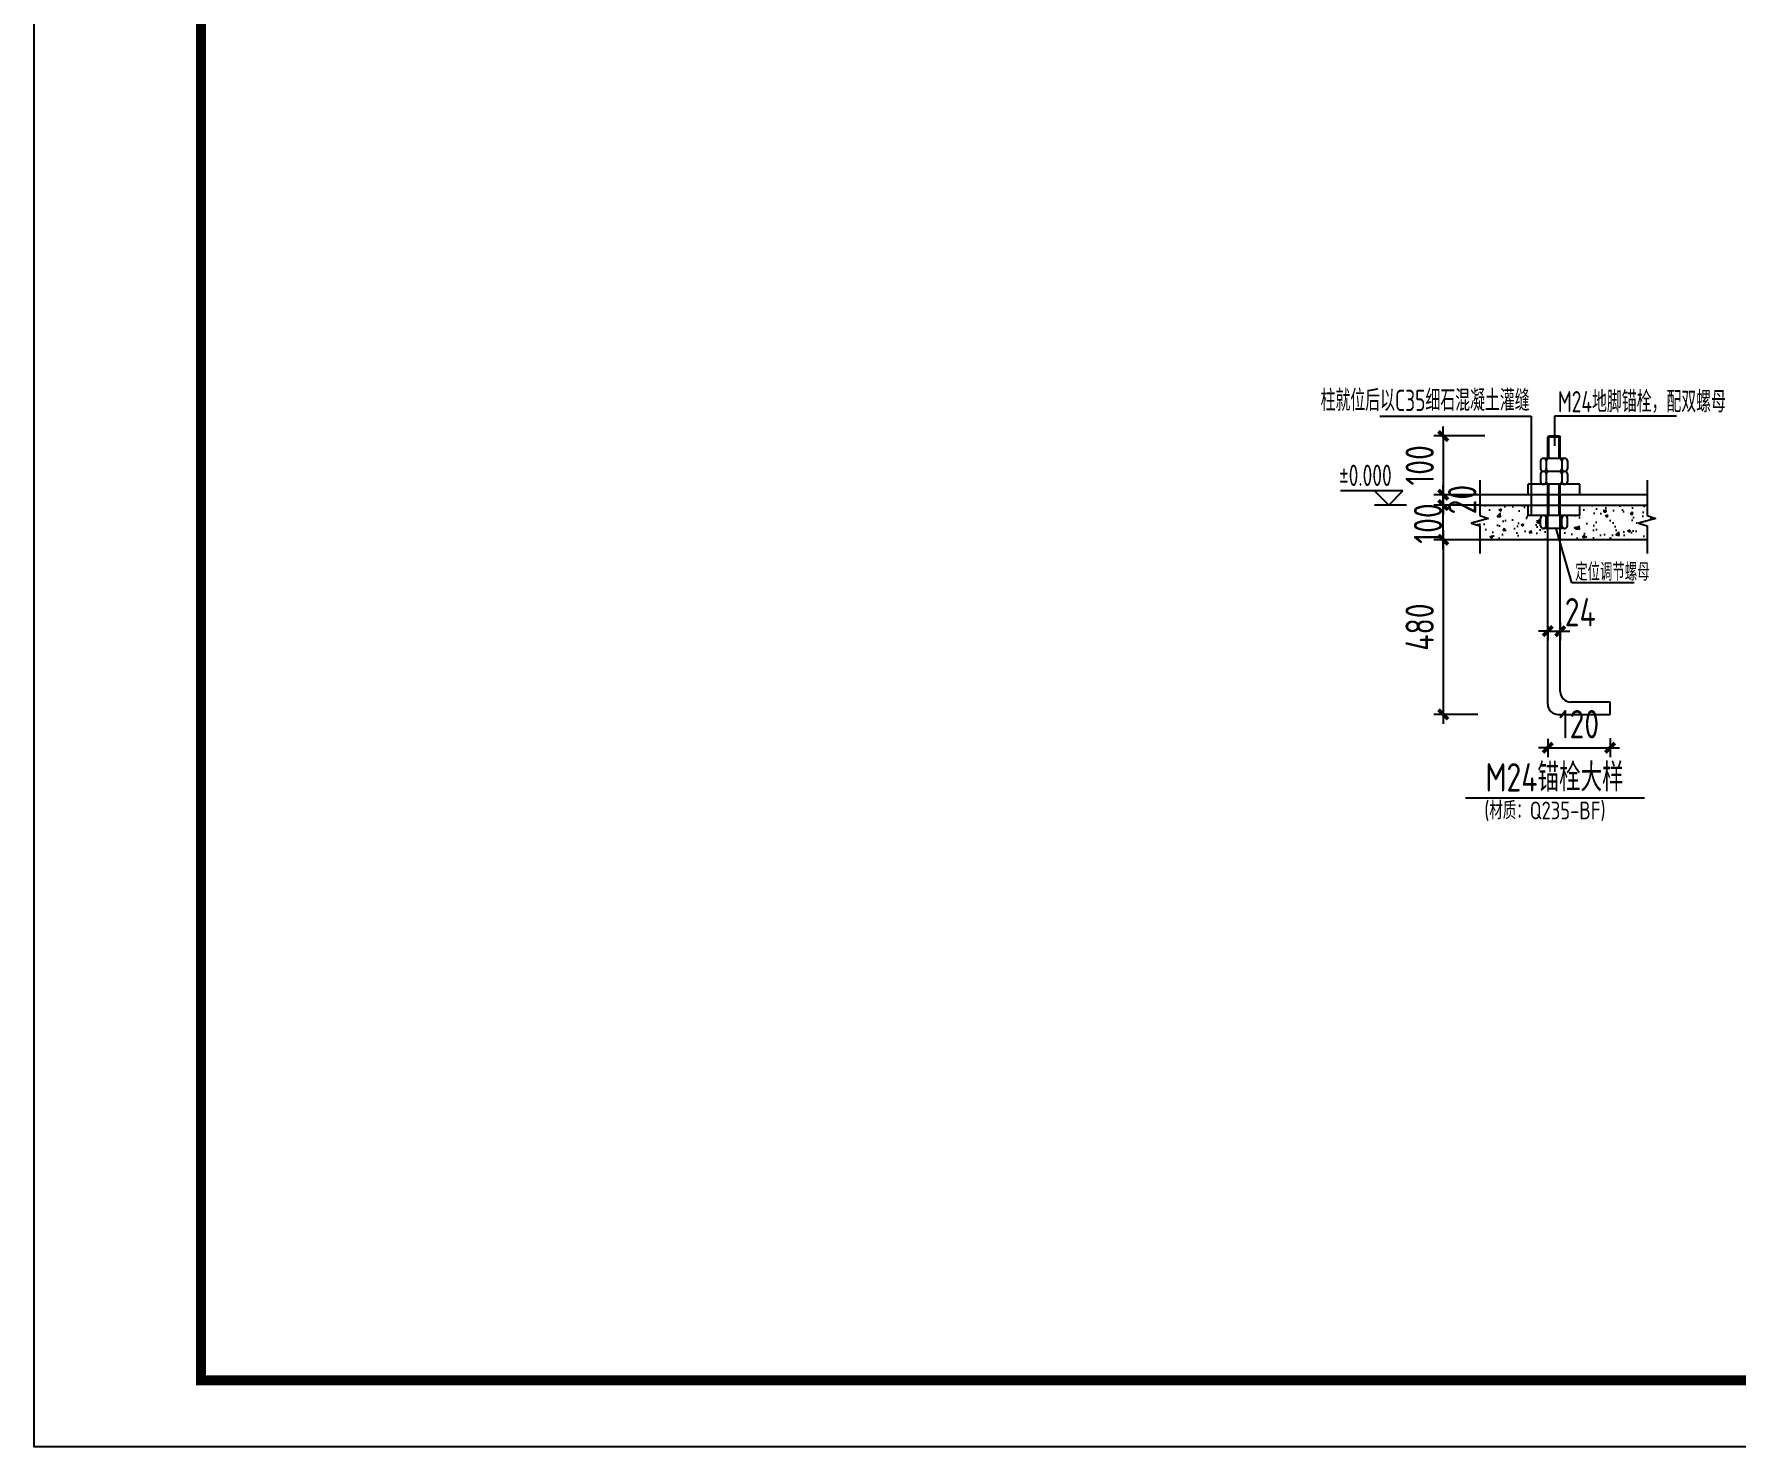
# Model space of a CAD drawing. Extents: x 180850 to 1399066, y 113487 to 334416.
# Drawn here: x 430995 to 467038, y 136382 to 166307 of the extents above; entities that cross this region are included whole.
import ezdxf

# ---------------------------------------------------------------- set-up
doc = ezdxf.new("R2010")
doc.units = 0
doc.header["$LTSCALE"] = 1000
for name, color, linetype in [('AXIS', 3, 'Continuous'), ('C', 6, 'Continuous'), ('DIM', 146, 'Continuous'), ('DIM_ELEV', 3, 'Continuous'), ('JDX', 6, 'Continuous'), ('PUB_DIM', 3, 'Continuous'), ('PUB_TEXT', 7, 'Continuous'), ('PUB_TITLE', 4, 'Continuous')]:
    doc.layers.add(name, color=color, linetype=linetype)
doc.styles.add('C', font='tssdeng.shx', dxfattribs={"height": 3, "bigfont": 'tssdchn.shx'})
doc.styles.add('TSSD_Dimension', font='Tssdeng.shx', dxfattribs={"width": 0.8, "bigfont": 'hztxt.shx'})
doc.dimstyles.new('TSSD_100_200', dxfattribs={"dimtxt": 600, "dimasz": 200, "dimexe": 200, "dimexo": 500, "dimgap": 200, "dimtad": 1, "dimdec": 0, "dimlfac": 0.5, "dimzin": 0, "dimdsep": 46, "dimtxsty": 'TSSD_Dimension', "dimblk": 'ARCHTICK', "dimblk1": 'ARCHTICK', "dimblk2": 'ARCHTICK', "dimcen": 0, "dimdle": 200, "dimclrt": 7, "dimadec": 0, "dimazin": 0, "dimtfac": 1, "dimtdec": 0, "dimtix": 1, "dimtmove": 2, "dimatfit": 3, "dimfxl": 1, "dimtolj": 1, "dimtzin": 0, "dimarcsym": 0})
doc.dimstyles.new('TSSD_40_200', dxfattribs={"dimtxt": 600, "dimasz": 200, "dimexe": 200, "dimexo": 500, "dimgap": 200, "dimtad": 1, "dimdec": 0, "dimlfac": 0.2, "dimzin": 0, "dimdsep": 46, "dimtxsty": 'TSSD_Dimension', "dimblk": 'ARCHTICK', "dimblk1": 'ARCHTICK', "dimblk2": 'ARCHTICK', "dimcen": 0, "dimdle": 200, "dimclrt": 7, "dimadec": 0, "dimazin": 0, "dimtfac": 1, "dimtdec": 0, "dimtix": 1, "dimtmove": 2, "dimatfit": 3, "dimfxl": 1, "dimtolj": 1, "dimtzin": 0, "dimarcsym": 0})
pattern_1 = [(50, (526473.1, 167003.05), (562.7662, -49.2357), [58.8454, -647.2995]), (355, (526473.1, 167003.05), (-108.865, 590.174), [47.0763, -517.8396]), (100.4514, (526520, 166998.94), (453.9016, 540.938), [50.011, -550.12]), (46.1842, (526473.1, 167160), (837.363, -129.867), [88.268, -970.949]), (96.6356, (526542.9, 167149.14), (733.341, 764.298), [75.016, -825.18]), (351.1842, (526473.1, 167160), (733.341, 764.299), [70.614, -776.759]), (21, (526551.56, 167120.74), (468.3365, -315.897), [58.8454, -647.2995]), (326, (526551.56, 167120.74), (190.9065, 568.9566), [47.0763, -517.8396]), (71.4514, (526590.6, 167094.4), (659.243, 253.059), [50.011, -550.12]), (37.5, (526473.1, 167003.05), (9.5407, 261.1903), [0, -511.5627, 0, -525.6856, 0, -519.8011]), (7.5, (526473.1, 167003.05), (206.4058, 309.4576), [0, -299.7193, 0, -499.7936, 0, -198.1129]), (327.5, (526298.13, 167003.05), (418.84, -17.6967), [0, -196.1514, 0, -611.9922, 0, -812.0666]), (317.5, (526219.67, 167003.05), (457.571, 78.543), [0, -254.9968, 0, -406.4256, 0, -576.685])]

# ---------------------------------------------------------------- blocks, each defined once
blk = doc.blocks.new('_ArchTick')
at = {"color": 0, "linetype": 'ByBlock', "const_width": 0.4}
blk.add_lwpolyline([(-0.5, -0.5), (0.5, 0.5)], dxfattribs=at)
blk = doc.blocks.new('*D282')
at = {"layer": 'AXIS', "color": 0, "lineweight": -2, "transparency": 16777216}
for p, q in [((460840, 157794), (460840, 157994)), ((461716, 157794), (460640, 157794)), ((460840, 157794), (460840, 156551)), ((461731, 156551), (460640, 156551)), ((460840, 156551), (460840, 156351))]:
    blk.add_line(p, q, dxfattribs=at)
at = {"layer": 'Defpoints', "color": 0, "transparency": 16777216}
for p in [(462216, 157794), (460840, 156551), (462231, 156551)]:
    blk.add_point(p, dxfattribs=at)
at = {"layer": 'AXIS', "color": 0, "lineweight": -2, "transparency": 16777216, "xscale": 200, "yscale": 200, "zscale": 200}
for p, rotation in [((460840, 157794), 270), ((460840, 156551), 90)]:
    blk.add_blockref('_ArchTick', p, dxfattribs=dict(at, rotation=rotation))
at = {"layer": 'AXIS', "color": 7, "transparency": 16777216, "insert": (460340, 157172), "char_height": 600, "attachment_point": 5, "rotation": 90, "style": 'TSSD_Dimension'}
blk.add_mtext('\\A1;100', dxfattribs=at)
blk = doc.blocks.new('*D283')
at = {"layer": 'Defpoints', "color": 0, "transparency": 16777216}
for p in [(462110, 156551), (460840, 156331), (462110, 156331)]:
    blk.add_point(p, dxfattribs=at)
at = {"layer": 'DIM', "color": 0, "lineweight": -2, "transparency": 16777216}
for p, q in [((461610, 156551), (460640, 156551)), ((460840, 156551), (460840, 156751)), ((460840, 156551), (460840, 156331)), ((461610, 156331), (460640, 156331)), ((460840, 156331), (460840, 156131))]:
    blk.add_line(p, q, dxfattribs=at)
at = {"layer": 'DIM', "color": 0, "lineweight": -2, "transparency": 16777216, "xscale": 200, "yscale": 200, "zscale": 200}
for p, rotation in [((460840, 156551), 270), ((460840, 156331), 90)]:
    blk.add_blockref('_ArchTick', p, dxfattribs=dict(at, rotation=rotation))
at = {"layer": 'DIM', "color": 7, "transparency": 16777216, "insert": (461241, 156446), "char_height": 600, "attachment_point": 5, "rotation": 90, "style": 'TSSD_Dimension'}
blk.add_mtext('\\A1;20', dxfattribs=at)
blk = doc.blocks.new('*D284')
at = {"layer": 'AXIS', "color": 0, "lineweight": -2, "transparency": 16777216}
for p, q in [((460840, 155398), (460840, 156531)), ((461610, 156331), (460640, 156331)), ((461610, 155598), (460640, 155598))]:
    blk.add_line(p, q, dxfattribs=at)
at = {"layer": 'Defpoints', "color": 0, "transparency": 16777216}
for p in [(460840, 156331), (462110, 156331), (462110, 155598)]:
    blk.add_point(p, dxfattribs=at)
at = {"layer": 'AXIS', "color": 0, "lineweight": -2, "transparency": 16777216, "xscale": 200, "yscale": 200, "zscale": 200}
for p, rotation in [((460840, 156331), 90), ((460840, 155598), 270)]:
    blk.add_blockref('_ArchTick', p, dxfattribs=dict(at, rotation=rotation))
at = {"layer": 'AXIS', "color": 7, "transparency": 16777216, "insert": (460516, 155940), "char_height": 600, "attachment_point": 5, "rotation": 90, "style": 'TSSD_Dimension'}
blk.add_mtext('\\A1;100', dxfattribs=at)
blk = doc.blocks.new('*D285')
at = {"layer": 'AXIS', "color": 0, "lineweight": -2, "transparency": 16777216}
for p, q in [((463053, 151380), (463053, 150990)), ((464371, 151396), (464371, 150990)), ((463053, 151190), (462853, 151190)), ((463053, 151190), (464371, 151190)), ((464371, 151190), (464571, 151190))]:
    blk.add_line(p, q, dxfattribs=at)
at = {"layer": 'Defpoints', "color": 0, "transparency": 16777216}
for p in [(463053, 151880), (464371, 151896), (464371, 151190)]:
    blk.add_point(p, dxfattribs=at)
at = {"layer": 'AXIS', "color": 0, "lineweight": -2, "transparency": 16777216, "xscale": 200, "yscale": 200, "zscale": 200}
blk.add_blockref('_ArchTick', (463053, 151190), dxfattribs=at)
at = {"layer": 'AXIS', "color": 0, "lineweight": -2, "transparency": 16777216, "xscale": 200, "yscale": 200, "zscale": 200, "rotation": 180}
blk.add_blockref('_ArchTick', (464371, 151190), dxfattribs=at)
at = {"layer": 'AXIS', "color": 7, "transparency": 16777216, "insert": (463712, 151690), "char_height": 600, "attachment_point": 5, "style": 'TSSD_Dimension'}
blk.add_mtext('\\A1;120', dxfattribs=at)
blk = doc.blocks.new('*D286')
at = {"layer": 'AXIS', "color": 0, "lineweight": -2, "transparency": 16777216}
for p, q in [((460840, 155798), (460840, 151696)), ((460872, 155598), (460640, 155598)), ((461574, 151896), (460640, 151896))]:
    blk.add_line(p, q, dxfattribs=at)
at = {"layer": 'Defpoints', "color": 0, "transparency": 16777216}
for p in [(461372, 155598), (460840, 151896), (462074, 151896)]:
    blk.add_point(p, dxfattribs=at)
at = {"layer": 'AXIS', "color": 0, "lineweight": -2, "transparency": 16777216, "xscale": 200, "yscale": 200, "zscale": 200}
for p, rotation in [((460840, 155598), 90), ((460840, 151896), 270)]:
    blk.add_blockref('_ArchTick', p, dxfattribs=dict(at, rotation=rotation))
at = {"layer": 'AXIS', "color": 7, "transparency": 16777216, "insert": (460340, 153747), "char_height": 600, "attachment_point": 5, "rotation": 90, "style": 'TSSD_Dimension'}
blk.add_mtext('\\A1;480', dxfattribs=at)
blk = doc.blocks.new('*D287')
at = {"layer": 'AXIS', "color": 0, "lineweight": -2, "transparency": 16777216}
for p, q in [((463053, 153660), (462853, 153660)), ((463053, 153761), (463053, 153460)), ((463053, 153660), (463316, 153660)), ((463316, 153850), (463316, 153460)), ((463316, 153660), (463516, 153660))]:
    blk.add_line(p, q, dxfattribs=at)
at = {"layer": 'Defpoints', "color": 0, "transparency": 16777216}
for p in [(463316, 154350), (463053, 154261), (463316, 153660)]:
    blk.add_point(p, dxfattribs=at)
at = {"layer": 'AXIS', "color": 0, "lineweight": -2, "transparency": 16777216, "xscale": 200, "yscale": 200, "zscale": 200}
blk.add_blockref('_ArchTick', (463053, 153660), dxfattribs=at)
at = {"layer": 'AXIS', "color": 0, "lineweight": -2, "transparency": 16777216, "xscale": 200, "yscale": 200, "zscale": 200, "rotation": 180}
blk.add_blockref('_ArchTick', (463316, 153660), dxfattribs=at)
at = {"layer": 'AXIS', "color": 7, "transparency": 16777216, "insert": (463740, 154062), "char_height": 600, "attachment_point": 5, "style": 'TSSD_Dimension'}
blk.add_mtext('\\A1;24', dxfattribs=at)

msp = doc.modelspace()

# ---------------------------------------------------------------- hatches: boundary and pattern name
h = msp.add_hatch()
h.set_pattern_fill('AN33C', color=3, scale=784.605405, style=0)
h.set_pattern_definition(pattern_1)
h.paths.add_polyline_path([(462635.13, 156111.39), (462635.13, 156331.08), (461613.33, 156331.08), (461613.33, 156106.91), (461797.07, 156048.45), (461429.6, 155948.23), (461613.33, 155889.77), (461613.33, 155598.26), (463052.54, 155598.26), (463052.54, 155836.78), (462953.92, 155836.78, -0.41421356), (462899, 155891.7), (462899, 156056.47, -0.41421356), (462953.92, 156111.39)])
h = msp.add_hatch()
h.set_pattern_fill('AN33C', color=3, scale=784.605405, style=0)
h.set_pattern_definition(pattern_1)
h.paths.add_polyline_path([(463733.58, 156331.08), (463733.58, 156111.39), (463414.79, 156111.39, -0.41421356), (463469.71, 156056.47), (463469.71, 155891.7, -0.41421356), (463414.79, 155836.78), (463404.36, 155836.78), (463316.17, 155836.78), (463316.17, 155598.26), (465158.51, 155598.26), (465158.51, 155889.77), (464974.77, 155948.23), (465342.24, 156048.45), (465158.51, 156106.91), (465158.51, 156331.08)])

# ---------------------------------------------------------------- linework, layer by layer
at = {"color": 2}
for p, q in [((463069.32, 157794.03), (463052.54, 157770.45)), ((463316.17, 157770.45), (463052.54, 157770.45)), ((463069.32, 157794.03), (463299.39, 157794.03)), ((463299.39, 157794.03), (463316.17, 157770.45))]:
    msp.add_line(p, q, dxfattribs=at)
at = {"color": 2, "ltscale": 0.02}
for p, q in [((463052.54, 157319.69), (463052.54, 157770.45)), ((463316.17, 157319.69), (463316.17, 157770.45))]:
    msp.add_line(p, q, dxfattribs=at)
at = {"color": 4, "ltscale": 0.02}
for p, q in [((463075.81, 157319.69), (463075.81, 157770.45)), ((463292.9, 157319.69), (463292.9, 157770.45)), ((463077.52, 156111.39), (463077.52, 156770.46)), ((463294.61, 156111.39), (463294.61, 156770.46))]:
    msp.add_line(p, q, dxfattribs=at)
at = {"color": 3}
for p, q in [((462899, 157264.76), (462899, 157100)), ((463414.79, 157319.69), (462953.92, 157319.69)), ((463019.28, 157264.76), (463019.28, 157100)), ((463349.43, 157264.76), (463349.43, 157100)), ((463469.71, 157264.76), (463469.71, 157100)), ((462899, 156990.15), (462899, 156825.38)), ((463414.79, 157045.07), (462953.92, 157045.07)), ((463019.28, 156990.15), (463019.28, 156825.38)), ((463349.43, 156990.15), (463349.43, 156825.38)), ((463469.71, 156990.15), (463469.71, 156825.38)), ((462899, 155891.7), (462899, 156056.47)), ((463414.79, 155836.78), (462953.92, 155836.78)), ((463019.28, 155891.7), (463019.28, 156056.47)), ((463349.43, 155891.7), (463349.43, 156056.47)), ((463469.71, 155891.7), (463469.71, 156056.47))]:
    msp.add_line(p, q, dxfattribs=at)
for p, q in [((465158.51, 156550.77), (461613.33, 156550.77)), ((462635.13, 156550.77), (462635.13, 156770.46)), ((463733.58, 156770.46), (462635.13, 156770.46)), ((463733.58, 156550.77), (463733.58, 156770.46)), ((461613.33, 156331.08), (465158.51, 156331.08)), ((462635.13, 156111.39), (462635.13, 156331.08)), ((463733.58, 156111.39), (462635.13, 156111.39)), ((463733.58, 156111.39), (463733.58, 156331.08)), ((461613.33, 155598.26), (465158.51, 155598.26))]:
    msp.add_line(p, q)
at = {"color": 8, "ltscale": 0.02}
for p, q in [((463052.54, 152115.34), (463052.54, 156770.46)), ((463316.17, 152378.97), (463316.17, 156770.46)), ((464370.68, 152159.28), (463535.86, 152159.28)), ((464370.68, 151895.65), (464370.68, 152159.28)), ((463272.23, 151895.65), (464370.68, 151895.65))]:
    msp.add_line(p, q, dxfattribs=at)
at = {"color": 3}
for centre, start, end in [((462953.92, 157264.76), 90, 180), ((462964.36, 157264.76), 0, 90), ((463074.2, 157264.76), 90, 180), ((463294.51, 157264.76), 0, 90), ((463404.36, 157264.76), 90, 180), ((463414.79, 157264.76), 0, 90), ((462953.92, 157100), 180, 270), ((462953.92, 156990.15), 90, 180), ((462953.92, 156825.38), 180, 270), ((462964.36, 157100), 270, 0), ((462964.36, 156990.15), 0, 90), ((462964.36, 156825.38), 270, 0), ((463074.2, 157100), 180, 270), ((463074.2, 156990.15), 90, 180), ((463074.2, 156825.38), 180, 270), ((463294.51, 157100), 270, 0), ((463294.51, 156990.15), 0, 90), ((463294.51, 156825.38), 270, 0), ((463404.36, 157100), 180, 270), ((463404.36, 156990.15), 90, 180), ((463404.36, 156825.38), 180, 270), ((463414.79, 157100), 270, 0), ((463414.79, 156990.15), 0, 90), ((463414.79, 156825.38), 270, 0), ((462953.92, 156056.47), 90, 180), ((462964.36, 156056.47), 0, 90), ((463074.2, 156056.47), 90, 180), ((463294.51, 156056.47), 0, 90), ((463404.36, 156056.47), 90, 180), ((463414.79, 156056.47), 0, 90), ((462953.92, 155891.7), 180, 270), ((462964.36, 155891.7), 270, 0), ((463074.2, 155891.7), 180, 270), ((463294.51, 155891.7), 270, 0), ((463404.36, 155891.7), 180, 270), ((463414.79, 155891.7), 270, 0)]:
    msp.add_arc(centre, 54.92, start, end, dxfattribs=at)
at = {"color": 8, "ltscale": 0.02}
for centre in [(463272.23, 152115.34), (463535.86, 152378.97)]:
    msp.add_arc(centre, 219.69, 180, 270, dxfattribs=at)
at = {"layer": 'C', "color": 1, "linetype": 'ByBlock', "const_width": 39.3}
msp.add_lwpolyline([(461303.84, 150128.63), (465104.76, 150128.63)], dxfattribs=at)
at = {"layer": 'DIM_ELEV'}
for p, q in [((459983.1, 156631.08), (458661.37, 156631.08)), ((459683.1, 156331.08), (459383.1, 156631.08)), ((459683.1, 156331.08), (459983.1, 156631.08)), ((460061.33, 156331.08), (459383.1, 156331.08))]:
    msp.add_line(p, q, dxfattribs=at)
at = {"layer": 'JDX', "color": 2}
for p, q in [((461613.33, 156859.18), (461613.33, 156106.91)), ((465158.51, 156859.18), (465158.51, 156106.91)), ((461613.33, 156106.91), (461797.07, 156048.45)), ((465158.51, 156106.91), (465342.24, 156048.45)), ((461797.07, 156048.45), (461429.6, 155948.23)), ((461429.6, 155948.23), (461613.33, 155889.77)), ((461613.33, 155889.77), (461613.33, 155302.53)), ((465342.24, 156048.45), (464974.77, 155948.23)), ((464974.77, 155948.23), (465158.51, 155889.77)), ((465158.51, 155889.77), (465158.51, 155302.53))]:
    msp.add_line(p, q, dxfattribs=at)
at = {"layer": 'PUB_DIM'}
for p, q in [((459496, 158210.56), (462699.61, 158210.56)), ((462699.61, 158210.56), (462699.61, 156116)), ((463191.8, 158210.56), (463191.8, 157585.61)), ((465781.27, 158210.56), (463191.8, 158210.56)), ((463565.3, 154686.27), (463232.71, 155836.78)), ((464881.58, 154686.27), (463565.3, 154686.27))]:
    msp.add_line(p, q, dxfattribs=at)
at = {"layer": 'PUB_TITLE'}
msp.add_lwpolyline([(430995.03, 220381.89), (549924.21, 220381.89), (549924.21, 136381.97), (430995.03, 136381.97)], close=True, dxfattribs=at)
at = {"layer": 'PUB_TITLE', "const_width": 212.12}
msp.add_lwpolyline([(434530.38, 137796.11), (434530.38, 218967.75), (548510.07, 218967.75), (548510.07, 137796.11)], close=True, dxfattribs=at)

# ---------------------------------------------------------------- texts
at = {"layer": 'PUB_TEXT'}
for s, height, style, width, p in [('柱就位后以C35细石混凝土灌缝', 450, 'TSSD_Dimension', 0.7, (458241.33, 158322.93)), ('M24地脚锚栓，配双螺母', 450, 'TSSD_Dimension', 0.7, (463265.83, 158295.35)), ('%%p0.000', 450, 'TSSD_Dimension', 0.7, (458631.37, 156736.08)), ('定位调节螺母', 375, 'TSSD_Dimension', 0.7, (463633.04, 154726.52)), ('M24锚栓大样', 600, 'C', 0.8, (461731.49, 150264.11)), ('(材质：Q235-BF)', 375, 'C', 0.8, (461708.08, 149675.45))]:
    msp.add_text(s, height=height, dxfattribs=dict(at, style=style, width=width)).set_placement(p)

# ---------------------------------------------------------------- dimensions: what is measured, and where the dimension line sits
at = {"layer": 'AXIS'}
for base, p1, p2, text, picture, middle in [((460839.56, 156550.77), (462216.11, 157794.03), (462231.47, 156550.77), '100', '*D282', (460339.56, 157172.4)), ((460839.56, 151895.65), (461372.06, 155598.26), (462074.33, 151895.65), '480', '*D286', (460339.56, 153746.96))]:
    dim = msp.add_linear_dim(base=base, p1=p1, p2=p2, angle=90, text=text, dimstyle='TSSD_40_200', dxfattribs=at)
    dim.commit()
    dim.dimension.update_dxf_attribs({"geometry": picture, "text_midpoint": middle})
dim = msp.add_linear_dim(base=(460839.56, 156331.08), p1=(462109.75, 155598.26), p2=(462109.75, 156331.08), angle=90, text='100', dimstyle='TSSD_40_200', dxfattribs=at)
dim.commit()
dim.dimension.update_dxf_attribs({"geometry": '*D284', "text_midpoint": (460516.12, 155940.26), "dimtype": 160})
dim = msp.add_linear_dim(base=(463316.17, 153660.44), p1=(463052.54, 154260.62), p2=(463316.17, 154349.59), text='24', dimstyle='TSSD_40_200', dxfattribs=at)
dim.commit()
dim.dimension.update_dxf_attribs({"geometry": '*D287', "text_midpoint": (463739.57, 154061.96), "dimtype": 160})
dim = msp.add_linear_dim(base=(464370.68, 151190.29), p1=(463052.54, 151879.96), p2=(464370.68, 151895.65), text='120', dimstyle='TSSD_40_200', dxfattribs=at)
dim.commit()
dim.dimension.update_dxf_attribs({"geometry": '*D285', "text_midpoint": (463711.61, 151690.29)})
at = {"layer": 'DIM'}
dim = msp.add_linear_dim(base=(460839.56, 156331.08), p1=(462109.75, 156550.77), p2=(462109.75, 156331.08), angle=90, text='20', dimstyle='TSSD_100_200', dxfattribs=at)
dim.commit()
dim.dimension.update_dxf_attribs({"geometry": '*D283', "text_midpoint": (461240.88, 156446.38), "dimtype": 160})

doc.saveas('drawing.dxf')
